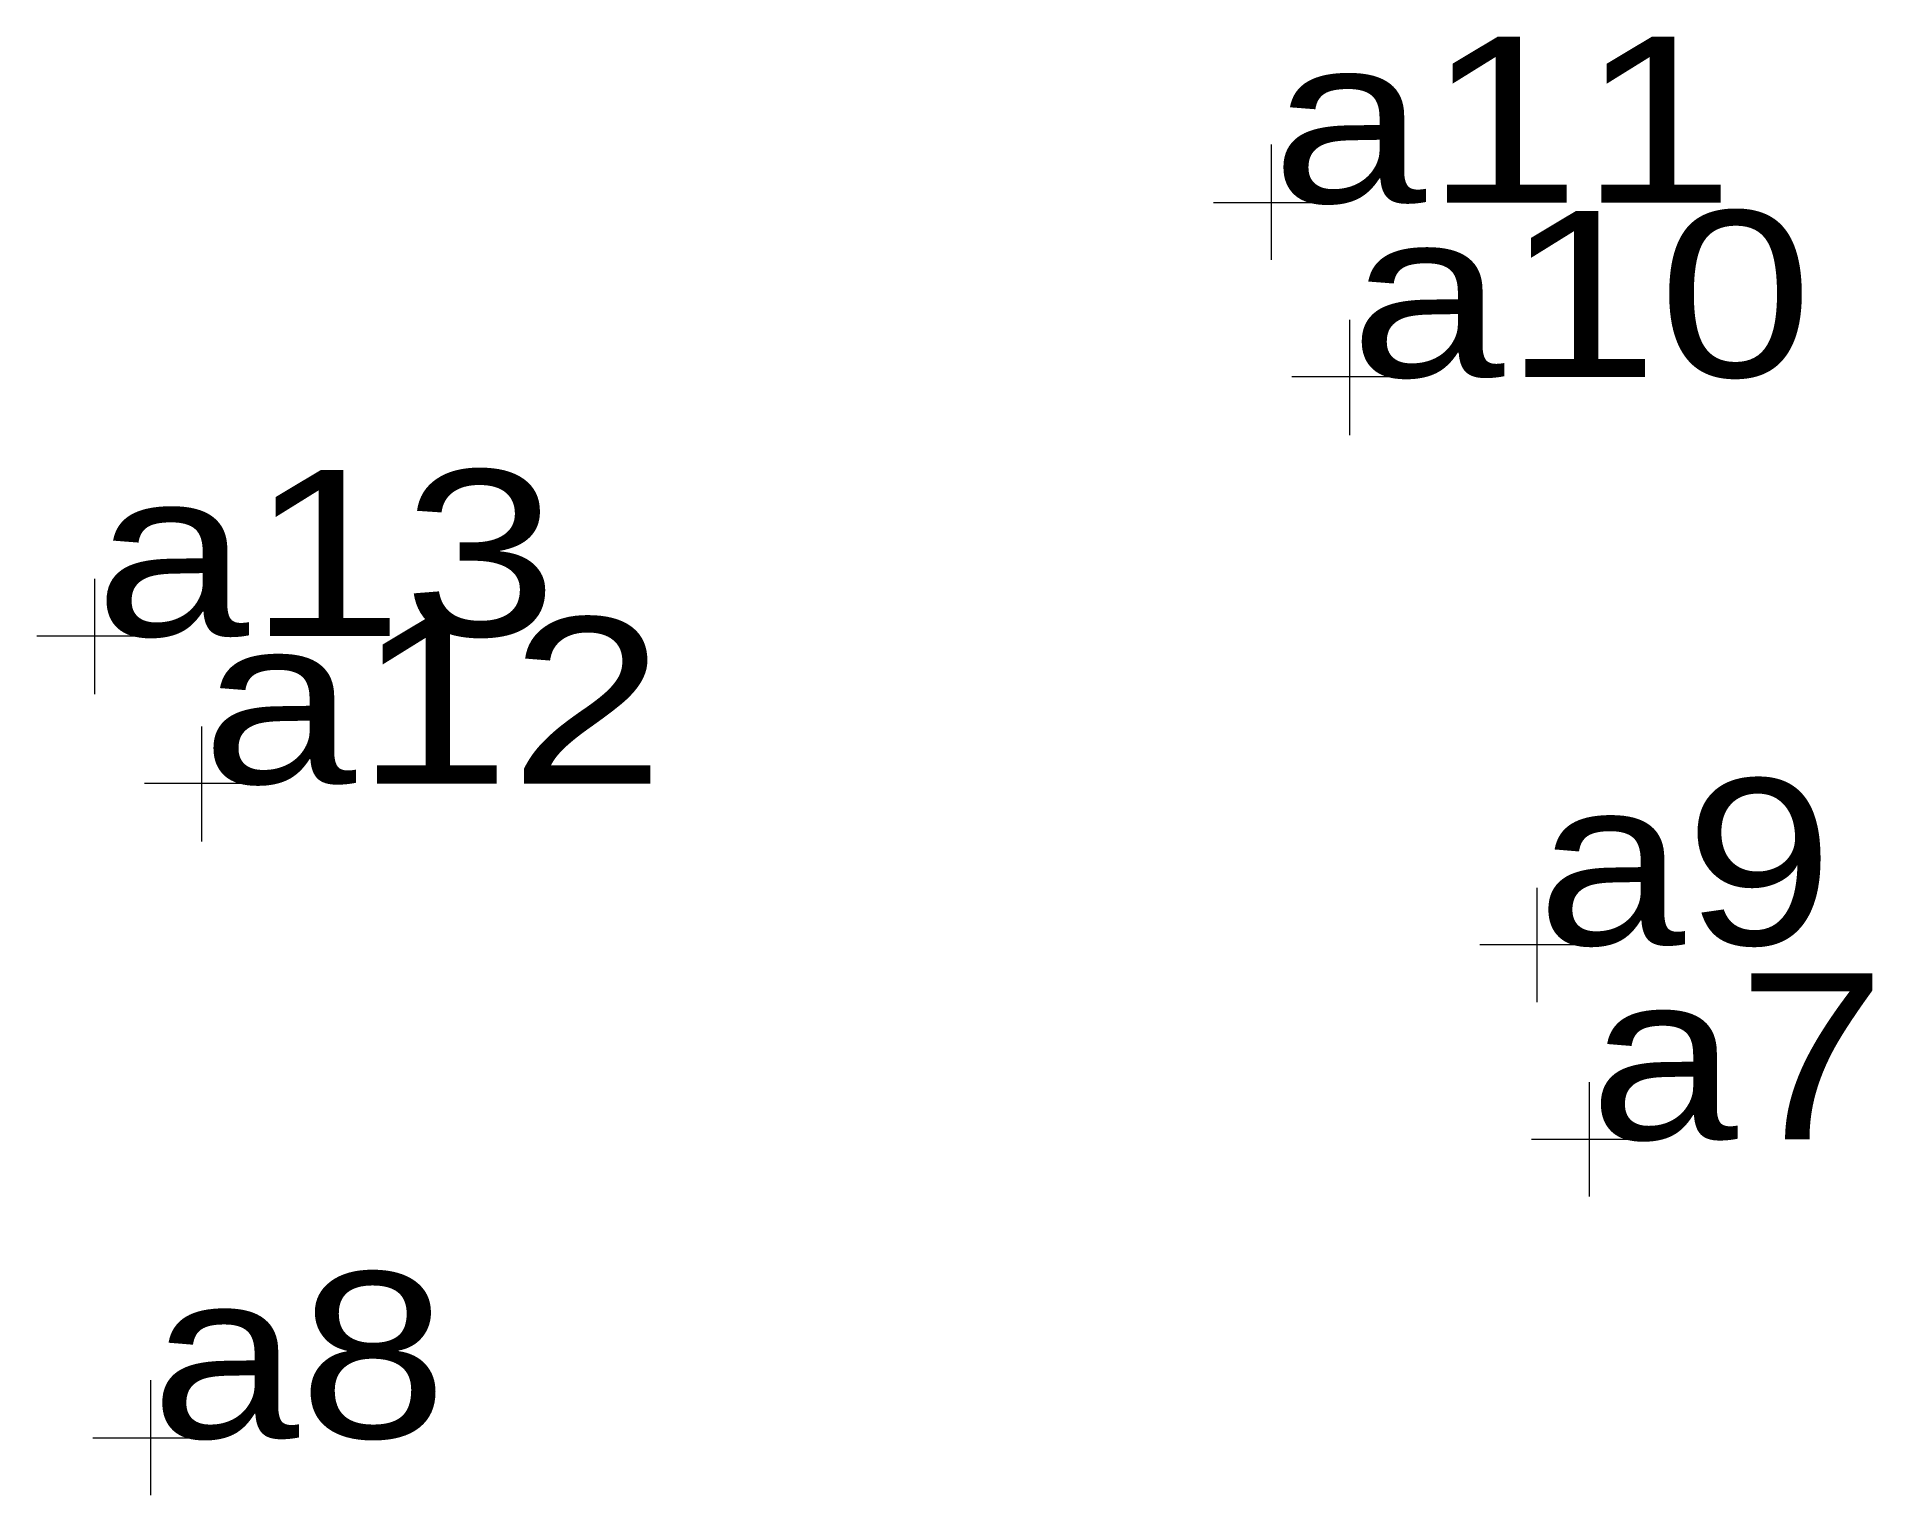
# Model space of a CAD drawing. Header units: metres. Extents: x 552643 to 552716, y 1822823 to 1822930.
# Drawn here: x 552642.64 to 552662.56, y 1822914.11 to 1822929.93 of the extents above; entities outside this region: 3.
import ezdxf

# ---------------------------------------------------------------- set-up
doc = ezdxf.new("R2010")
doc.units = ezdxf.units.M
doc.header["$LTSCALE"] = 0.72
doc.layers.add('12', color=7, linetype='Continuous')
doc.layers.add('7', color=7, linetype='Continuous', lineweight=13)

msp = doc.modelspace()

# ---------------------------------------------------------------- linework, layer by layer
at = {"layer": '7'}
for p, q in [((552656.04, 1822927.51), (552656.04, 1822928.76)), ((552656.66, 1822928.13), (552655.41, 1822928.13)), ((552656.89, 1822925.61), (552656.89, 1822926.86)), ((552657.51, 1822926.24), (552656.26, 1822926.24)), ((552643.27, 1822922.8), (552643.27, 1822924.05)), ((552643.89, 1822923.43), (552642.64, 1822923.43)), ((552644.43, 1822921.2), (552644.43, 1822922.45)), ((552645.06, 1822921.83), (552643.81, 1822921.83)), ((552658.92, 1822919.46), (552658.92, 1822920.7)), ((552659.54, 1822920.08), (552658.3, 1822920.08)), ((552659.49, 1822917.35), (552659.49, 1822918.59)), ((552660.11, 1822917.97), (552658.86, 1822917.97)), ((552643.88, 1822914.11), (552643.88, 1822915.36)), ((552644.5, 1822914.73), (552643.25, 1822914.73)), ((552710.89, 1822845.22), (552710.89, 1822846.47)), ((552711.51, 1822845.85), (552710.27, 1822845.85))]:
    msp.add_line(p, q, dxfattribs=at)

# ---------------------------------------------------------------- texts
at = {"layer": '12'}
for s, width, p in [('a11', 1.25, (552656.04, 1822928.13)), ('a10', 1.25, (552656.89, 1822926.24)), ('a13', 1.25, (552643.27, 1822923.43)), ('a12', 1.25, (552644.43, 1822921.83)), ('a9', 1.2, (552658.92, 1822920.08)), ('a7', 1.2, (552659.49, 1822917.97)), ('a8', 1.2, (552643.88, 1822914.73)), ('p14', 1.25, (552710.89, 1822845.85))]:
    msp.add_text(s, height=1.8, dxfattribs=dict(at, width=width)).set_placement(p)

doc.saveas('drawing.dxf')
